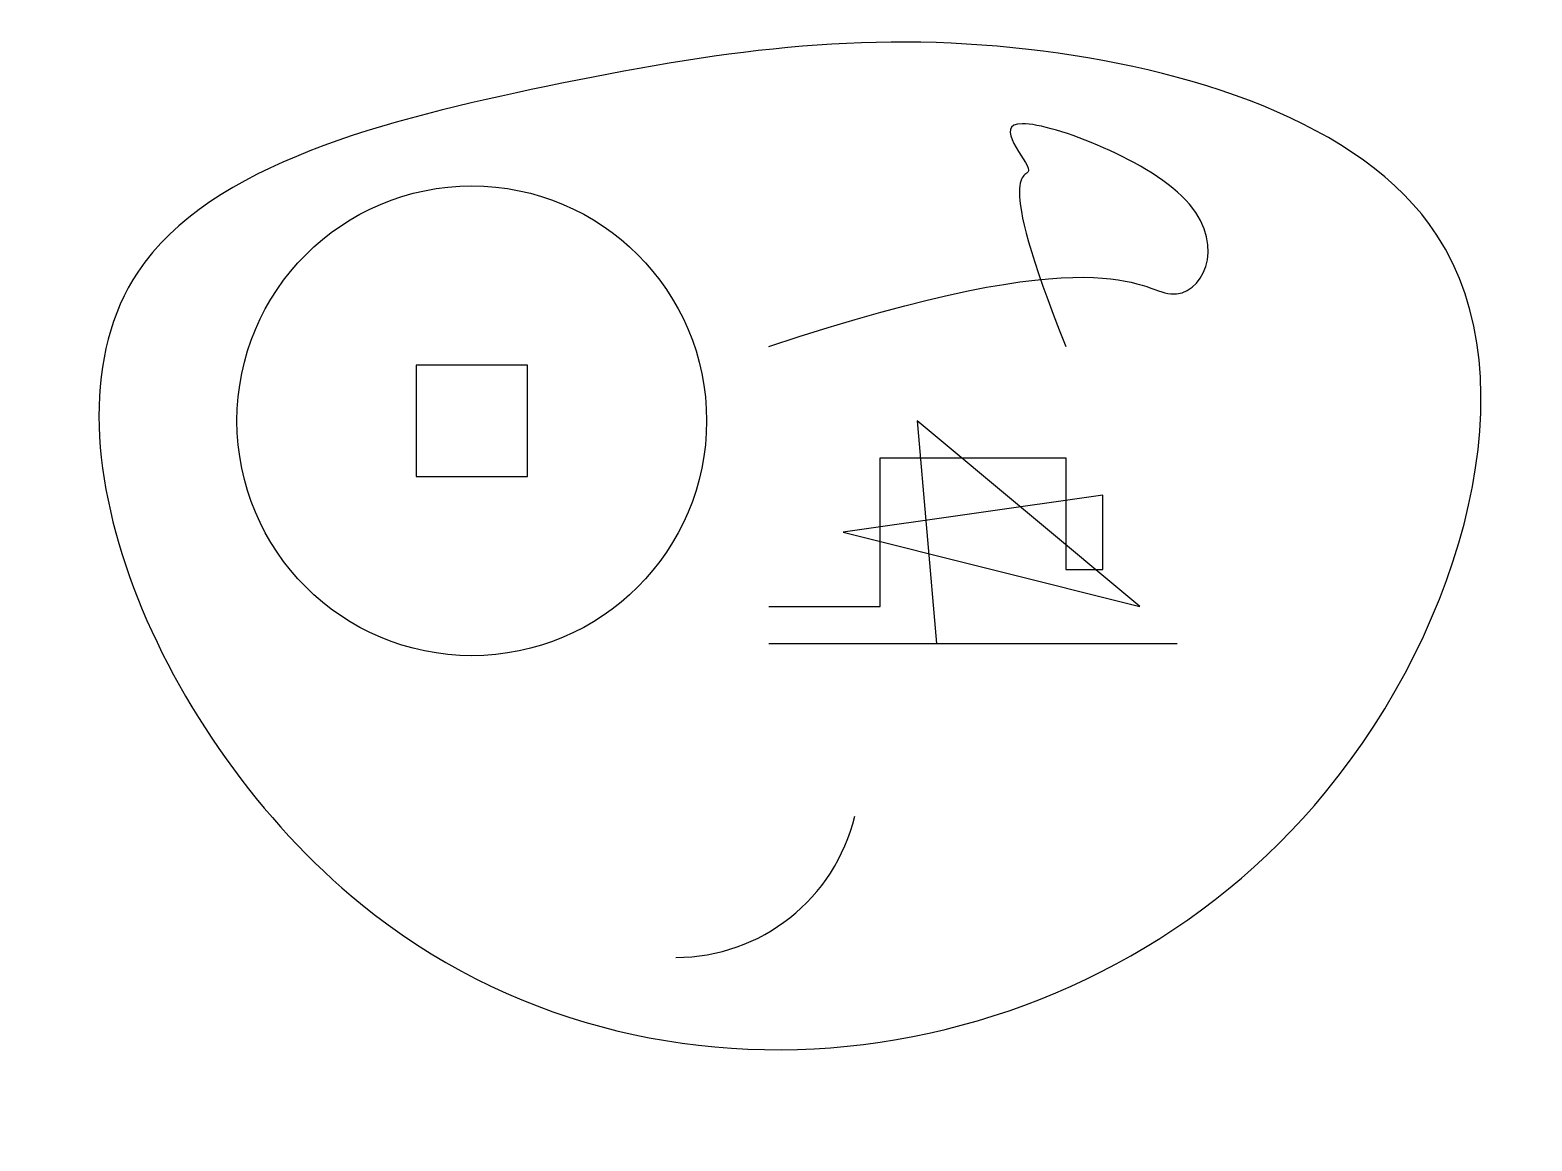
# Model space of a CAD drawing. Header units: millimetres. Extents: x -26.9 to 13.6, y -12.4 to 17.5.
import ezdxf

# ---------------------------------------------------------------- set-up
doc = ezdxf.new("R2010")
doc.units = ezdxf.units.MM
doc.header["$MEASUREMENT"] = 0
doc.layers.add('Default', color=178, linetype='Continuous', true_color=0x000000)

msp = doc.modelspace()

# ---------------------------------------------------------------- linework, layer by layer
at = {"layer": 'Default'}
msp.add_line((-7, 1), (4, 1), dxfattribs=at)
msp.add_lwpolyline([(-16.5, 5.5), (-13.5, 5.5), (-13.5, 8.5), (-16.5, 8.5)], close=True, dxfattribs=at)
msp.add_lwpolyline([(-7, 2), (-4, 2), (-4, 6), (1, 6), (1, 3), (2, 3), (2, 5), (-5, 4), (3, 2), (-3, 7), (-2.478, 1)], dxfattribs=at)
msp.add_circle((-15, 7), 6.325, dxfattribs=at)
msp.add_arc((-9.5, -2.5), 4.948, 270, 346.6571, dxfattribs=at)
msp.add_open_spline([(-13, 16), (-8.43, 16.946), (-0.938, 18.056), (15.017, 13.284), (8.554, -9.741), (-18.306, -13.543), (-29.249, 12.146), (-17.235, 15.123), (-13, 16)], degree=3, knots=[0, 0, 0, 0, 13.038405, 25.121451, 40.418509, 66.591014, 84.61877, 96.701816, 96.701816, 96.701816, 96.701816], dxfattribs=at)
msp.add_open_spline([(-7, 9), (2, 12), (4, 9), (6, 13), (-2, 16), (1, 13), (-1, 14), (1, 9)], degree=3, dxfattribs=at)

doc.saveas('drawing.dxf')
